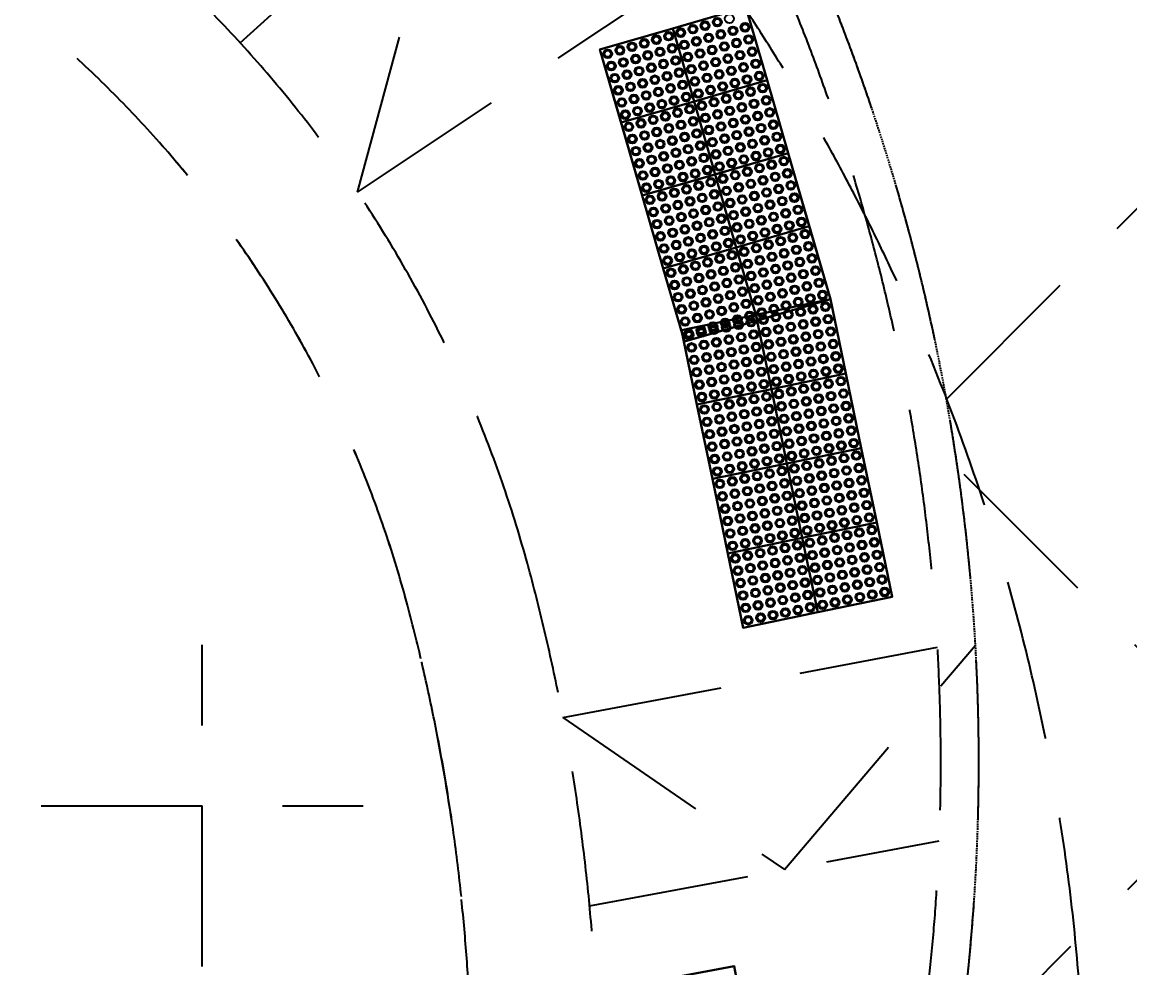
# Model space of a CAD drawing. Header units: millimetres. Extents: x 832728086 to 834530684, y 817551485 to 818349469.
# Drawn here: x 834268005 to 834272377, y 817935240 to 817938974 of the extents above; entities that cross this region are included whole.
import ezdxf

# ---------------------------------------------------------------- set-up
doc = ezdxf.new("R2010")
doc.units = ezdxf.units.MM
doc.header["$LTSCALE"] = 100
doc.linetypes.add('Hidden', pattern=[9.525, 6.35, -3.175])
for name, color, linetype in [('+C-160', 160, 'Hidden'), ('000-Tactile-l', 8, 'Continuous'), ('DLN030_1', 1, 'Continuous')]:
    doc.layers.add(name, color=color, linetype=linetype)
doc.layers.add('000-helpline', color=30, linetype='Continuous', lineweight=30, plot=False)
doc.styles.add('Swis721tBT', font='swissl.ttf')
doc.dimstyles.new('INTDIM', dxfattribs={"dimtxt": 200, "dimasz": 125, "dimexe": 100, "dimexo": 150, "dimgap": 80, "dimtad": 1, "dimdec": 0, "dimzin": 9, "dimdsep": 46, "dimtxsty": 'Swis721tBT', "dimblk": 'OPEN30', "dimcen": -125, "dimclrd": 256, "dimclre": 256, "dimclrt": 2, "dimaunit": 1, "dimadec": 1, "dimazin": 0, "dimtfac": 0.444444, "dimtdec": 0, "dimtix": 1, "dimtmove": 2, "dimatfit": 3, "dimldrblk": 'OPEN30', "dimfxl": 0, "dimtolj": 1, "dimlwd": -1, "dimlwe": -1, "dimarcsym": 0})

# ---------------------------------------------------------------- blocks, each defined once
blk = doc.blocks.new('_Open30')
at = {"color": 0, "linetype": 'ByBlock', "lineweight": -2}
for p, q in [((-1, 0.268), (0, 0)), ((0, 0), (-1, -0.268)), ((0, 0), (-1, 0))]:
    blk.add_line(p, q, dxfattribs=at)
blk = doc.blocks.new('*D28')
at = {"layer": 'Defpoints', "color": 0}
for p in [(834269376.5, 817985820.3), (834268234.8, 817984815.4), (834325664.7, 817921861.8)]:
    blk.add_point(p, dxfattribs=at)
at = {"layer": 'DLN030_1', "linetype": 'Continuous'}
for p, q in [((834269263.9, 817985721.2), (834268159.7, 817984749.3)), ((834324390.8, 817921007.1), (834268366.9, 817984665.3)), ((834325552.1, 817921762.7), (834324447.9, 817920790.9))]:
    blk.add_line(p, q, dxfattribs=at)
at = {"layer": 'DLN030_1', "xscale": 200, "yscale": 200, "zscale": 200}
for p, rotation in [((834268234.8, 817984815.4), 131.3501965874743), ((834324523, 817920857), 311.3501965874743)]:
    blk.add_blockref('_Open30', p, dxfattribs=dict(at, rotation=rotation))
at = {"layer": 'DLN030_1', "color": 2, "insert": (834295470.9, 817953435.6), "char_height": 400, "attachment_point": 5, "rotation": 311.3502, "style": 'Swis721tBT'}
blk.add_mtext('\\A1;85200', dxfattribs=at)
blk = doc.blocks.new('tactile')
at = {"layer": '000-helpline', "ltscale": 0.015}
for points in [[(834271.0012, 817938.7938), (834270.713, 817938.7105), (834270.6296, 817938.9986), (834270.9178, 817939.082)], [(834270.713, 817938.7105), (834270.4248, 817938.6271), (834270.3414, 817938.9153), (834270.6296, 817938.9986)], [(834271.0845, 817938.5056), (834270.7963, 817938.4223), (834270.713, 817938.7105), (834271.0012, 817938.7938)], [(834270.7963, 817938.4223), (834270.5081, 817938.3389), (834270.4248, 817938.6271), (834270.713, 817938.7105)], [(834271.1679, 817938.2174), (834270.8797, 817938.1341), (834270.7963, 817938.4223), (834271.0845, 817938.5056)], [(834270.8797, 817938.1341), (834270.5915, 817938.0507), (834270.5081, 817938.3389), (834270.7963, 817938.4223)], [(834271.2512, 817937.9292), (834270.963, 817937.8459), (834270.8797, 817938.1341), (834271.1679, 817938.2174)], [(834270.963, 817937.8459), (834270.6748, 817937.7625), (834270.5915, 817938.0507), (834270.8797, 817938.1341)], [(834271.3121, 817937.6355), (834271.0184, 817937.5746), (834270.9574, 817937.8683), (834271.2512, 817937.9292)], [(834271.0184, 817937.5746), (834270.7246, 817937.5136), (834270.6637, 817937.8074), (834270.9574, 817937.8683)], [(834271.373, 817937.3417), (834271.0793, 817937.2808), (834271.0184, 817937.5746), (834271.3121, 817937.6355)], [(834271.0793, 817937.2808), (834270.7855, 817937.2199), (834270.7246, 817937.5136), (834271.0184, 817937.5746)], [(834271.434, 817937.0479), (834271.1403, 817936.987), (834271.0793, 817937.2807), (834271.3731, 817937.3416)], [(834271.1403, 817936.987), (834270.8465, 817936.926), (834270.7856, 817937.2198), (834271.0793, 817937.2807)], [(834271.4949, 817936.7541), (834271.2012, 817936.6932), (834271.1403, 817936.987), (834271.434, 817937.0479)], [(834271.2012, 817936.6932), (834270.9074, 817936.6323), (834270.8465, 817936.926), (834271.1403, 817936.987)], [(834270.9261, 817935.0015), (834270.6312, 817934.9465), (834270.5762, 817935.2415), (834270.8711, 817935.2964)]]:
    blk.add_lwpolyline(points, close=True, dxfattribs=at)
at = {"layer": '000-Tactile-l'}
for points in [[(834270.9178, 817939.082), (834271.0845, 817938.5056), (834270.5081, 817938.3389), (834270.3414, 817938.9153)], [(834271.0845, 817938.5056), (834271.2512, 817937.9292), (834270.6748, 817937.7625), (834270.5081, 817938.3389)], [(834271.2512, 817937.9292), (834271.373, 817937.3417), (834270.7855, 817937.2199), (834270.6637, 817937.8074)], [(834271.3731, 817937.3416), (834271.4949, 817936.7541), (834270.9074, 817936.6323), (834270.7856, 817937.2198)], [(834270.8711, 817935.2964), (834270.981, 817934.7066), (834270.3912, 817934.5966), (834270.2813, 817935.1865)]]:
    blk.add_lwpolyline(points, close=True, dxfattribs=at)
at = {"layer": '000-Tactile-l', "ltscale": 0.015}
for centre, radius in [((834270.8047, 817939.0232), 0.0175), ((834270.8047, 817939.0232), 0.0125), ((834270.8527, 817939.0371), 0.0175), ((834270.6606, 817938.9816), 0.0175), ((834270.6606, 817938.9816), 0.0125), ((834270.7086, 817938.9955), 0.0175), ((834270.7086, 817938.9955), 0.0125), ((834270.7567, 817939.0094), 0.0175), ((834270.7567, 817939.0094), 0.0125), ((834270.8186, 817938.9752), 0.0175), ((834270.8666, 817938.9891), 0.0175), ((834270.8666, 817938.9891), 0.0125), ((834270.9146, 817939.003), 0.0175), ((834270.9146, 817939.003), 0.0125), ((834270.5165, 817938.9399), 0.0175), ((834270.5165, 817938.9399), 0.0125), ((834270.5645, 817938.9538), 0.0175), ((834270.5645, 817938.9538), 0.0125), ((834270.6126, 817938.9677), 0.0175), ((834270.6126, 817938.9677), 0.0125), ((834270.6745, 817938.9335), 0.0175), ((834270.6745, 817938.9335), 0.0125), ((834270.7225, 817938.9474), 0.0175), ((834270.7225, 817938.9474), 0.0125), ((834270.7705, 817938.9613), 0.0175), ((834270.7705, 817938.9613), 0.0125), ((834270.8186, 817938.9752), 0.0125), ((834270.8805, 817938.9411), 0.0175), ((834270.8805, 817938.9411), 0.0125), ((834270.9285, 817938.955), 0.0175), ((834270.9285, 817938.955), 0.0125), ((834270.3724, 817938.8982), 0.0175), ((834270.3724, 817938.8982), 0.0125), ((834270.4204, 817938.9121), 0.0175), ((834270.4204, 817938.9121), 0.0125), ((834270.4685, 817938.926), 0.0175), ((834270.4685, 817938.926), 0.0125), ((834270.5304, 817938.8919), 0.0175), ((834270.5304, 817938.8919), 0.0125), ((834270.5784, 817938.9058), 0.0175), ((834270.5784, 817938.9058), 0.0125), ((834270.6265, 817938.9196), 0.0175), ((834270.6265, 817938.9196), 0.0125), ((834270.6884, 817938.8855), 0.0175), ((834270.7364, 817938.8994), 0.0175), ((834270.7364, 817938.8994), 0.0125), ((834270.7844, 817938.9133), 0.0175), ((834270.7844, 817938.9133), 0.0125), ((834270.8325, 817938.9272), 0.0175), ((834270.8325, 817938.9272), 0.0125), ((834270.8944, 817938.893), 0.0175), ((834270.8944, 817938.893), 0.0125), ((834270.9424, 817938.9069), 0.0175), ((834270.9424, 817938.9069), 0.0125), ((834270.3863, 817938.8502), 0.0175), ((834270.3863, 817938.8502), 0.0125), ((834270.4343, 817938.8641), 0.0175), ((834270.4343, 817938.8641), 0.0125), ((834270.4824, 817938.878), 0.0175), ((834270.4824, 817938.878), 0.0125), ((834270.5443, 817938.8438), 0.0175), ((834270.5923, 817938.8577), 0.0175), ((834270.5923, 817938.8577), 0.0125), ((834270.6403, 817938.8716), 0.0175), ((834270.6403, 817938.8716), 0.0125), ((834270.6884, 817938.8855), 0.0125), ((834270.7503, 817938.8514), 0.0175), ((834270.7503, 817938.8514), 0.0125), ((834270.7983, 817938.8653), 0.0175), ((834270.7983, 817938.8653), 0.0125), ((834270.8464, 817938.8792), 0.0175), ((834270.8464, 817938.8792), 0.0125), ((834270.9083, 817938.845), 0.0175), ((834270.9563, 817938.8589), 0.0175), ((834270.9563, 817938.8589), 0.0125), ((834270.4002, 817938.8022), 0.0175), ((834270.4002, 817938.8022), 0.0125), ((834270.4482, 817938.8161), 0.0175), ((834270.4482, 817938.8161), 0.0125), ((834270.4962, 817938.8299), 0.0175), ((834270.4962, 817938.8299), 0.0125), ((834270.5443, 817938.8438), 0.0125), ((834270.6062, 817938.8097), 0.0175), ((834270.6062, 817938.8097), 0.0125), ((834270.6542, 817938.8236), 0.0175), ((834270.6542, 817938.8236), 0.0125), ((834270.7023, 817938.8375), 0.0175), ((834270.7023, 817938.8375), 0.0125), ((834270.7642, 817938.8033), 0.0175), ((834270.7642, 817938.8033), 0.0125), ((834270.8122, 817938.8172), 0.0175), ((834270.8122, 817938.8172), 0.0125), ((834270.8603, 817938.8311), 0.0175), ((834270.8603, 817938.8311), 0.0125), ((834270.9083, 817938.845), 0.0125), ((834270.9222, 817938.797), 0.0175), ((834270.9702, 817938.8109), 0.0175), ((834270.9702, 817938.8109), 0.0125), ((834270.4141, 817938.7541), 0.0175), ((834270.4621, 817938.768), 0.0175), ((834270.4621, 817938.768), 0.0125), ((834270.5101, 817938.7819), 0.0175), ((834270.5101, 817938.7819), 0.0125), ((834270.5582, 817938.7958), 0.0175), ((834270.5582, 817938.7958), 0.0125), ((834270.6201, 817938.7617), 0.0175), ((834270.6201, 817938.7617), 0.0125), ((834270.6681, 817938.7756), 0.0175), ((834270.6681, 817938.7756), 0.0125), ((834270.7162, 817938.7894), 0.0175), ((834270.7162, 817938.7894), 0.0125), ((834270.7781, 817938.7553), 0.0175), ((834270.8261, 817938.7692), 0.0175), ((834270.8261, 817938.7692), 0.0125), ((834270.8741, 817938.7831), 0.0175), ((834270.8741, 817938.7831), 0.0125), ((834270.9222, 817938.797), 0.0125), ((834270.9841, 817938.7628), 0.0175), ((834270.9841, 817938.7628), 0.0125), ((834270.4141, 817938.7541), 0.0125), ((834270.476, 817938.72), 0.0175), ((834270.476, 817938.72), 0.0125), ((834270.524, 817938.7339), 0.0175), ((834270.524, 817938.7339), 0.0125), ((834270.5721, 817938.7478), 0.0175), ((834270.5721, 817938.7478), 0.0125), ((834270.634, 817938.7136), 0.0175), ((834270.682, 817938.7275), 0.0175), ((834270.682, 817938.7275), 0.0125), ((834270.73, 817938.7414), 0.0175), ((834270.73, 817938.7414), 0.0125), ((834270.7781, 817938.7553), 0.0125), ((834270.84, 817938.7212), 0.0175), ((834270.84, 817938.7212), 0.0125), ((834270.888, 817938.7351), 0.0175), ((834270.888, 817938.7351), 0.0125), ((834270.9361, 817938.7489), 0.0175), ((834270.9361, 817938.7489), 0.0125), ((834270.998, 817938.7148), 0.0175), ((834270.998, 817938.7148), 0.0125), ((834270.428, 817938.7061), 0.0175), ((834270.428, 817938.7061), 0.0125), ((834270.4899, 817938.672), 0.0175), ((834270.4899, 817938.672), 0.0125), ((834270.5379, 817938.6858), 0.0175), ((834270.5379, 817938.6858), 0.0125), ((834270.586, 817938.6997), 0.0175), ((834270.586, 817938.6997), 0.0125), ((834270.634, 817938.7136), 0.0125), ((834270.6959, 817938.6795), 0.0175), ((834270.6959, 817938.6795), 0.0125), ((834270.7439, 817938.6934), 0.0175), ((834270.7439, 817938.6934), 0.0125), ((834270.792, 817938.7073), 0.0175), ((834270.792, 817938.7073), 0.0125), ((834270.8539, 817938.6731), 0.0175), ((834270.8539, 817938.6731), 0.0125), ((834270.9019, 817938.687), 0.0175), ((834270.9019, 817938.687), 0.0125), ((834270.95, 817938.7009), 0.0175), ((834270.95, 817938.7009), 0.0125), ((834271.0119, 817938.6668), 0.0175), ((834270.4419, 817938.6581), 0.0175), ((834270.4419, 817938.6581), 0.0125), ((834270.5038, 817938.6239), 0.0175), ((834270.5518, 817938.6378), 0.0175), ((834270.5518, 817938.6378), 0.0125), ((834270.5998, 817938.6517), 0.0175), ((834270.5998, 817938.6517), 0.0125), ((834270.6479, 817938.6656), 0.0175), ((834270.6479, 817938.6656), 0.0125), ((834270.7098, 817938.6315), 0.0175), ((834270.7098, 817938.6315), 0.0125), ((834270.7578, 817938.6454), 0.0175), ((834270.7578, 817938.6454), 0.0125), ((834270.8059, 817938.6592), 0.0175), ((834270.8059, 817938.6592), 0.0125), ((834270.8678, 817938.6251), 0.0175), ((834270.9158, 817938.639), 0.0175), ((834270.9158, 817938.639), 0.0125), ((834270.9639, 817938.6529), 0.0175), ((834270.9639, 817938.6529), 0.0125), ((834271.0119, 817938.6668), 0.0125), ((834270.4558, 817938.61), 0.0175), ((834270.4558, 817938.61), 0.0125), ((834270.5038, 817938.6239), 0.0125), ((834270.5657, 817938.5898), 0.0175), ((834270.5657, 817938.5898), 0.0125), ((834270.6137, 817938.6037), 0.0175), ((834270.6137, 817938.6037), 0.0125), ((834270.6618, 817938.6176), 0.0175), ((834270.6618, 817938.6176), 0.0125), ((834270.7237, 817938.5834), 0.0175), ((834270.7237, 817938.5834), 0.0125), ((834270.7717, 817938.5973), 0.0175), ((834270.7717, 817938.5973), 0.0125), ((834270.8198, 817938.6112), 0.0175), ((834270.8198, 817938.6112), 0.0125), ((834270.8678, 817938.6251), 0.0125), ((834270.9297, 817938.591), 0.0175), ((834270.9297, 817938.591), 0.0125), ((834270.9777, 817938.6049), 0.0175), ((834270.9777, 817938.6049), 0.0125), ((834271.0258, 817938.6187), 0.0175), ((834271.0258, 817938.6187), 0.0125), ((834270.4696, 817938.562), 0.0175), ((834270.4696, 817938.562), 0.0125), ((834270.5177, 817938.5759), 0.0175), ((834270.5177, 817938.5759), 0.0125), ((834270.5796, 817938.5418), 0.0175), ((834270.5796, 817938.5418), 0.0125), ((834270.6276, 817938.5556), 0.0175), ((834270.6276, 817938.5556), 0.0125), ((834270.6757, 817938.5695), 0.0175), ((834270.6757, 817938.5695), 0.0125), ((834270.7376, 817938.5354), 0.0175), ((834270.7856, 817938.5493), 0.0175), ((834270.7856, 817938.5493), 0.0125), ((834270.8336, 817938.5632), 0.0175), ((834270.8336, 817938.5632), 0.0125), ((834270.8817, 817938.5771), 0.0175), ((834270.8817, 817938.5771), 0.0125), ((834270.9436, 817938.5429), 0.0175), ((834270.9436, 817938.5429), 0.0125), ((834270.9916, 817938.5568), 0.0175), ((834270.9916, 817938.5568), 0.0125), ((834271.0397, 817938.5707), 0.0175), ((834271.0397, 817938.5707), 0.0125), ((834270.4835, 817938.514), 0.0175), ((834270.4835, 817938.514), 0.0125), ((834270.5316, 817938.5279), 0.0175), ((834270.5316, 817938.5279), 0.0125), ((834270.5935, 817938.4937), 0.0175), ((834270.6415, 817938.5076), 0.0175), ((834270.6415, 817938.5076), 0.0125), ((834270.6896, 817938.5215), 0.0175), ((834270.6896, 817938.5215), 0.0125), ((834270.7376, 817938.5354), 0.0125), ((834270.7995, 817938.5013), 0.0175), ((834270.7995, 817938.5013), 0.0125), ((834270.8475, 817938.5151), 0.0175), ((834270.8475, 817938.5151), 0.0125), ((834270.8956, 817938.529), 0.0175), ((834270.8956, 817938.529), 0.0125), ((834270.9575, 817938.4949), 0.0175), ((834271.0055, 817938.5088), 0.0175), ((834271.0055, 817938.5088), 0.0125), ((834271.0536, 817938.5227), 0.0175), ((834271.0536, 817938.5227), 0.0125), ((834270.4974, 817938.4659), 0.0175), ((834270.4974, 817938.4659), 0.0125), ((834270.5455, 817938.4798), 0.0175), ((834270.5455, 817938.4798), 0.0125), ((834270.5935, 817938.4937), 0.0125), ((834270.6554, 817938.4596), 0.0175), ((834270.6554, 817938.4596), 0.0125), ((834270.7034, 817938.4735), 0.0175), ((834270.7034, 817938.4735), 0.0125), ((834270.7515, 817938.4874), 0.0175), ((834270.7515, 817938.4874), 0.0125), ((834270.8134, 817938.4532), 0.0175), ((834270.8134, 817938.4532), 0.0125), ((834270.8614, 817938.4671), 0.0175), ((834270.8614, 817938.4671), 0.0125), ((834270.9095, 817938.481), 0.0175), ((834270.9095, 817938.481), 0.0125), ((834270.9575, 817938.4949), 0.0125), ((834271.0194, 817938.4608), 0.0175), ((834271.0194, 817938.4608), 0.0125), ((834271.0674, 817938.4747), 0.0175), ((834271.0674, 817938.4747), 0.0125), ((834270.5113, 817938.4179), 0.0175), ((834270.5113, 817938.4179), 0.0125), ((834270.5593, 817938.4318), 0.0175), ((834270.5593, 817938.4318), 0.0125), ((834270.6074, 817938.4457), 0.0175), ((834270.6074, 817938.4457), 0.0125), ((834270.6693, 817938.4116), 0.0175), ((834270.6693, 817938.4116), 0.0125), ((834270.7173, 817938.4254), 0.0175), ((834270.7173, 817938.4254), 0.0125), ((834270.7654, 817938.4393), 0.0175), ((834270.7654, 817938.4393), 0.0125), ((834270.8273, 817938.4052), 0.0175), ((834270.8753, 817938.4191), 0.0175), ((834270.8753, 817938.4191), 0.0125), ((834270.9234, 817938.433), 0.0175), ((834270.9234, 817938.433), 0.0125), ((834270.9714, 817938.4469), 0.0175), ((834270.9714, 817938.4469), 0.0125), ((834271.0333, 817938.4127), 0.0175), ((834271.0333, 817938.4127), 0.0125), ((834271.0813, 817938.4266), 0.0175), ((834271.0813, 817938.4266), 0.0125), ((834270.5252, 817938.3699), 0.0175), ((834270.5252, 817938.3699), 0.0125), ((834270.5732, 817938.3838), 0.0175), ((834270.5732, 817938.3838), 0.0125), ((834270.6213, 817938.3977), 0.0175), ((834270.6213, 817938.3977), 0.0125), ((834270.6832, 817938.3635), 0.0175), ((834270.7312, 817938.3774), 0.0175), ((834270.7312, 817938.3774), 0.0125), ((834270.7793, 817938.3913), 0.0175), ((834270.7793, 817938.3913), 0.0125), ((834270.8273, 817938.4052), 0.0125), ((834270.8892, 817938.3711), 0.0175), ((834270.8892, 817938.3711), 0.0125), ((834270.9372, 817938.3849), 0.0175), ((834270.9372, 817938.3849), 0.0125), ((834270.9853, 817938.3988), 0.0175), ((834270.9853, 817938.3988), 0.0125), ((834271.0472, 817938.3647), 0.0175), ((834271.0472, 817938.3647), 0.0125), ((834271.0952, 817938.3786), 0.0175), ((834271.0952, 817938.3786), 0.0125), ((834270.5391, 817938.3218), 0.0175), ((834270.5391, 817938.3218), 0.0125), ((834270.5871, 817938.3357), 0.0175), ((834270.5871, 817938.3357), 0.0125), ((834270.6352, 817938.3496), 0.0175), ((834270.6352, 817938.3496), 0.0125), ((834270.6832, 817938.3635), 0.0125), ((834270.7451, 817938.3294), 0.0175), ((834270.7451, 817938.3294), 0.0125), ((834270.7931, 817938.3433), 0.0175), ((834270.7931, 817938.3433), 0.0125), ((834270.8412, 817938.3572), 0.0175), ((834270.8412, 817938.3572), 0.0125), ((834270.9031, 817938.323), 0.0175), ((834270.9031, 817938.323), 0.0125), ((834270.9511, 817938.3369), 0.0175), ((834270.9511, 817938.3369), 0.0125), ((834270.9992, 817938.3508), 0.0175), ((834270.9992, 817938.3508), 0.0125), ((834271.0611, 817938.3167), 0.0175), ((834271.1091, 817938.3306), 0.0175), ((834271.1091, 817938.3306), 0.0125), ((834270.553, 817938.2738), 0.0175), ((834270.601, 817938.2877), 0.0175), ((834270.601, 817938.2877), 0.0125), ((834270.6491, 817938.3016), 0.0175), ((834270.6491, 817938.3016), 0.0125), ((834270.6971, 817938.3155), 0.0175), ((834270.6971, 817938.3155), 0.0125), ((834270.759, 817938.2813), 0.0175), ((834270.759, 817938.2813), 0.0125), ((834270.807, 817938.2952), 0.0175), ((834270.807, 817938.2952), 0.0125), ((834270.8551, 817938.3091), 0.0175), ((834270.8551, 817938.3091), 0.0125), ((834270.917, 817938.275), 0.0175), ((834270.965, 817938.2889), 0.0175), ((834270.965, 817938.2889), 0.0125), ((834271.0131, 817938.3028), 0.0175), ((834271.0131, 817938.3028), 0.0125), ((834271.0611, 817938.3167), 0.0125), ((834271.123, 817938.2825), 0.0175), ((834271.123, 817938.2825), 0.0125), ((834270.553, 817938.2738), 0.0125), ((834270.6149, 817938.2397), 0.0175), ((834270.6149, 817938.2397), 0.0125), ((834270.6629, 817938.2536), 0.0175), ((834270.6629, 817938.2536), 0.0125), ((834270.711, 817938.2675), 0.0175), ((834270.711, 817938.2675), 0.0125), ((834270.7729, 817938.2333), 0.0175), ((834270.8209, 817938.2472), 0.0175), ((834270.8209, 817938.2472), 0.0125), ((834270.869, 817938.2611), 0.0175), ((834270.869, 817938.2611), 0.0125), ((834270.917, 817938.275), 0.0125), ((834270.9789, 817938.2409), 0.0175), ((834270.9789, 817938.2409), 0.0125), ((834271.0269, 817938.2547), 0.0175), ((834271.0269, 817938.2547), 0.0125), ((834271.075, 817938.2686), 0.0175), ((834271.075, 817938.2686), 0.0125), ((834271.1369, 817938.2345), 0.0175), ((834271.1369, 817938.2345), 0.0125), ((834270.5669, 817938.2258), 0.0175), ((834270.5669, 817938.2258), 0.0125), ((834270.6288, 817938.1916), 0.0175), ((834270.6288, 817938.1916), 0.0125), ((834270.6768, 817938.2055), 0.0175), ((834270.6768, 817938.2055), 0.0125), ((834270.7249, 817938.2194), 0.0175), ((834270.7249, 817938.2194), 0.0125), ((834270.7729, 817938.2333), 0.0125), ((834270.7868, 817938.1853), 0.0175), ((834270.8348, 817938.1992), 0.0175), ((834270.8348, 817938.1992), 0.0125), ((834270.8829, 817938.2131), 0.0175), ((834270.8829, 817938.2131), 0.0125), ((834270.9309, 817938.227), 0.0175), ((834270.9309, 817938.227), 0.0125), ((834270.9928, 817938.1928), 0.0175), ((834270.9928, 817938.1928), 0.0125), ((834271.0408, 817938.2067), 0.0175), ((834271.0408, 817938.2067), 0.0125), ((834271.0889, 817938.2206), 0.0175), ((834271.0889, 817938.2206), 0.0125), ((834271.1508, 817938.1865), 0.0175), ((834270.5808, 817938.1778), 0.0175), ((834270.5808, 817938.1778), 0.0125), ((834270.6427, 817938.1436), 0.0175), ((834270.6907, 817938.1575), 0.0175), ((834270.6907, 817938.1575), 0.0125), ((834270.7388, 817938.1714), 0.0175), ((834270.7388, 817938.1714), 0.0125), ((834270.7868, 817938.1853), 0.0125), ((834270.8487, 817938.1511), 0.0175), ((834270.8487, 817938.1511), 0.0125), ((834270.8967, 817938.165), 0.0175), ((834270.8967, 817938.165), 0.0125), ((834270.9448, 817938.1789), 0.0175), ((834270.9448, 817938.1789), 0.0125), ((834271.0067, 817938.1448), 0.0175), ((834271.0547, 817938.1587), 0.0175), ((834271.0547, 817938.1587), 0.0125), ((834271.1028, 817938.1726), 0.0175), ((834271.1028, 817938.1726), 0.0125), ((834271.1508, 817938.1865), 0.0125), ((834270.5947, 817938.1297), 0.0175), ((834270.5947, 817938.1297), 0.0125), ((834270.6427, 817938.1436), 0.0125), ((834270.7046, 817938.1095), 0.0175), ((834270.7046, 817938.1095), 0.0125), ((834270.7527, 817938.1234), 0.0175), ((834270.7527, 817938.1234), 0.0125), ((834270.8007, 817938.1373), 0.0175), ((834270.8007, 817938.1373), 0.0125), ((834270.8626, 817938.1031), 0.0175), ((834270.8626, 817938.1031), 0.0125), ((834270.9106, 817938.117), 0.0175), ((834270.9106, 817938.117), 0.0125), ((834270.9587, 817938.1309), 0.0175), ((834270.9587, 817938.1309), 0.0125), ((834271.0067, 817938.1448), 0.0125), ((834271.0686, 817938.1106), 0.0175), ((834271.0686, 817938.1106), 0.0125), ((834271.1167, 817938.1245), 0.0175), ((834271.1167, 817938.1245), 0.0125), ((834271.1647, 817938.1384), 0.0175), ((834271.1647, 817938.1384), 0.0125), ((834270.6086, 817938.0817), 0.0175), ((834270.6086, 817938.0817), 0.0125), ((834270.6566, 817938.0956), 0.0175), ((834270.6566, 817938.0956), 0.0125), ((834270.7185, 817938.0614), 0.0175), ((834270.7185, 817938.0614), 0.0125), ((834270.7665, 817938.0753), 0.0175), ((834270.7665, 817938.0753), 0.0125), ((834270.8146, 817938.0892), 0.0175), ((834270.8146, 817938.0892), 0.0125), ((834270.8765, 817938.0551), 0.0175), ((834270.9245, 817938.069), 0.0175), ((834270.9245, 817938.069), 0.0125), ((834270.9726, 817938.0829), 0.0175), ((834270.9726, 817938.0829), 0.0125), ((834271.0206, 817938.0968), 0.0175), ((834271.0206, 817938.0968), 0.0125), ((834271.0825, 817938.0626), 0.0175), ((834271.0825, 817938.0626), 0.0125), ((834271.1305, 817938.0765), 0.0175), ((834271.1305, 817938.0765), 0.0125), ((834271.1786, 817938.0904), 0.0175), ((834271.1786, 817938.0904), 0.0125), ((834270.6224, 817938.0337), 0.0175), ((834270.6224, 817938.0337), 0.0125), ((834270.6705, 817938.0475), 0.0175), ((834270.6705, 817938.0475), 0.0125), ((834270.7324, 817938.0134), 0.0175), ((834270.7804, 817938.0273), 0.0175), ((834270.7804, 817938.0273), 0.0125), ((834270.8285, 817938.0412), 0.0175), ((834270.8285, 817938.0412), 0.0125), ((834270.8765, 817938.0551), 0.0125), ((834270.9384, 817938.0209), 0.0175), ((834270.9384, 817938.0209), 0.0125), ((834270.9865, 817938.0348), 0.0175), ((834270.9865, 817938.0348), 0.0125), ((834271.0345, 817938.0487), 0.0175), ((834271.0345, 817938.0487), 0.0125), ((834271.0964, 817938.0146), 0.0175), ((834271.1444, 817938.0285), 0.0175), ((834271.1444, 817938.0285), 0.0125), ((834271.1925, 817938.0424), 0.0175), ((834271.1925, 817938.0424), 0.0125), ((834270.6363, 817937.9856), 0.0175), ((834270.6363, 817937.9856), 0.0125), ((834270.6844, 817937.9995), 0.0175), ((834270.6844, 817937.9995), 0.0125), ((834270.7324, 817938.0134), 0.0125), ((834270.7943, 817937.9793), 0.0175), ((834270.7943, 817937.9793), 0.0125), ((834270.8424, 817937.9932), 0.0175), ((834270.8424, 817937.9932), 0.0125), ((834270.8904, 817938.0071), 0.0175), ((834270.8904, 817938.0071), 0.0125), ((834270.9523, 817937.9729), 0.0175), ((834270.9523, 817937.9729), 0.0125), ((834271.0003, 817937.9868), 0.0175), ((834271.0003, 817937.9868), 0.0125), ((834271.0484, 817938.0007), 0.0175), ((834271.0484, 817938.0007), 0.0125), ((834271.0964, 817938.0146), 0.0125), ((834271.1103, 817937.9666), 0.0175), ((834271.1583, 817937.9804), 0.0175), ((834271.1583, 817937.9804), 0.0125), ((834271.2064, 817937.9943), 0.0175), ((834271.2064, 817937.9943), 0.0125), ((834270.6502, 817937.9376), 0.0175), ((834270.6502, 817937.9376), 0.0125), ((834270.6983, 817937.9515), 0.0175), ((834270.6983, 817937.9515), 0.0125), ((834270.7463, 817937.9654), 0.0175), ((834270.7463, 817937.9654), 0.0125), ((834270.8082, 817937.9312), 0.0175), ((834270.8082, 817937.9312), 0.0125), ((834270.8562, 817937.9451), 0.0175), ((834270.8562, 817937.9451), 0.0125), ((834270.9043, 817937.959), 0.0175), ((834270.9043, 817937.959), 0.0125), ((834270.9662, 817937.9249), 0.0175), ((834271.0142, 817937.9388), 0.0175), ((834271.0142, 817937.9388), 0.0125), ((834271.0623, 817937.9527), 0.0175), ((834271.0623, 817937.9527), 0.0125), ((834271.1103, 817937.9666), 0.0125), ((834271.1722, 817937.9324), 0.0175), ((834271.1722, 817937.9324), 0.0125), ((834271.2203, 817937.9463), 0.0175), ((834271.2203, 817937.9463), 0.0125), ((834270.6641, 817937.8896), 0.0175), ((834270.6641, 817937.8896), 0.0125), ((834270.7122, 817937.9035), 0.0175), ((834270.7122, 817937.9035), 0.0125), ((834270.7602, 817937.9173), 0.0175), ((834270.7602, 817937.9173), 0.0125), ((834270.8221, 817937.8832), 0.0175), ((834270.8701, 817937.8971), 0.0175), ((834270.8701, 817937.8971), 0.0125), ((834270.9182, 817937.911), 0.0175), ((834270.9182, 817937.911), 0.0125), ((834270.9662, 817937.9249), 0.0125), ((834271.0281, 817937.8907), 0.0175), ((834271.0281, 817937.8907), 0.0125), ((834271.0762, 817937.9046), 0.0175), ((834271.0762, 817937.9046), 0.0125), ((834271.1242, 817937.9185), 0.0175), ((834271.1242, 817937.9185), 0.0125), ((834271.1339, 817937.8794), 0.0175), ((834271.1828, 817937.8895), 0.0175), ((834271.1828, 817937.8895), 0.0125), ((834271.2318, 817937.8997), 0.0175), ((834271.2318, 817937.8997), 0.0125), ((834270.678, 817937.8415), 0.0175), ((834270.678, 817937.8415), 0.0125), ((834270.726, 817937.8554), 0.0175), ((834270.726, 817937.8554), 0.0125), ((834270.7741, 817937.8693), 0.0175), ((834270.7741, 817937.8693), 0.0125), ((834270.8221, 817937.8832), 0.0125), ((834270.836, 817937.8352), 0.0175), ((834270.884, 817937.8491), 0.0175), ((834270.884, 817937.8491), 0.0125), ((834270.9321, 817937.863), 0.0175), ((834270.9321, 817937.863), 0.0125), ((834270.938, 817937.8387), 0.0175), ((834270.9801, 817937.8768), 0.0175), ((834270.9801, 817937.8768), 0.0125), ((834270.987, 817937.8489), 0.0175), ((834270.987, 817937.8489), 0.0125), ((834271.0359, 817937.8591), 0.0175), ((834271.0359, 817937.8591), 0.0125), ((834271.0849, 817937.8692), 0.0175), ((834271.0849, 817937.8692), 0.0125), ((834271.1339, 817937.8794), 0.0125), ((834271.193, 817937.8406), 0.0175), ((834271.193, 817937.8406), 0.0125), ((834271.2419, 817937.8507), 0.0175), ((834271.2419, 817937.8507), 0.0125), ((834270.6919, 817937.7935), 0.0175), ((834270.7399, 817937.8074), 0.0175), ((834270.7422, 817937.7981), 0.0175), ((834270.7399, 817937.8074), 0.0125), ((834270.7422, 817937.7981), 0.0125), ((834270.788, 817937.8213), 0.0175), ((834270.7912, 817937.8083), 0.0175), ((834270.788, 817937.8213), 0.0125), ((834270.7912, 817937.8083), 0.0125), ((834270.8401, 817937.8184), 0.0175), ((834270.836, 817937.8352), 0.0125), ((834270.8401, 817937.8184), 0.0125), ((834270.8891, 817937.8286), 0.0175), ((834270.8891, 817937.8286), 0.0125), ((834270.938, 817937.8387), 0.0125), ((834270.9971, 817937.7999), 0.0175), ((834270.9971, 817937.7999), 0.0125), ((834271.0461, 817937.8101), 0.0175), ((834271.0461, 817937.8101), 0.0125), ((834271.0951, 817937.8202), 0.0175), ((834271.0951, 817937.8202), 0.0125), ((834271.144, 817937.8304), 0.0175), ((834271.144, 817937.8304), 0.0125), ((834271.2031, 817937.7916), 0.0175), ((834271.2521, 817937.8018), 0.0175), ((834271.2521, 817937.8018), 0.0125), ((834270.6932, 817937.788), 0.0175), ((834270.6919, 817937.7935), 0.0125), ((834270.6932, 817937.788), 0.0125), ((834270.7523, 817937.7492), 0.0175), ((834270.8013, 817937.7593), 0.0175), ((834270.8013, 817937.7593), 0.0125), ((834270.8503, 817937.7695), 0.0175), ((834270.8503, 817937.7695), 0.0125), ((834270.8992, 817937.7796), 0.0175), ((834270.8992, 817937.7796), 0.0125), ((834270.9482, 817937.7898), 0.0175), ((834270.9482, 817937.7898), 0.0125), ((834271.0073, 817937.751), 0.0175), ((834271.0563, 817937.7611), 0.0175), ((834271.0563, 817937.7611), 0.0125), ((834271.1052, 817937.7713), 0.0175), ((834271.1052, 817937.7713), 0.0125), ((834271.1542, 817937.7814), 0.0175), ((834271.1542, 817937.7814), 0.0125), ((834271.2031, 817937.7916), 0.0125), ((834271.2622, 817937.7528), 0.0175), ((834271.2622, 817937.7528), 0.0125), ((834270.7034, 817937.739), 0.0175), ((834270.7034, 817937.739), 0.0125), ((834270.7523, 817937.7492), 0.0125), ((834270.8115, 817937.7104), 0.0175), ((834270.8115, 817937.7104), 0.0125), ((834270.8604, 817937.7205), 0.0175), ((834270.8604, 817937.7205), 0.0125), ((834270.9094, 817937.7307), 0.0175), ((834270.9094, 817937.7307), 0.0125), ((834270.9583, 817937.7408), 0.0175), ((834270.9583, 817937.7408), 0.0125), ((834271.0073, 817937.751), 0.0125), ((834271.0664, 817937.7122), 0.0175), ((834271.0664, 817937.7122), 0.0125), ((834271.1154, 817937.7223), 0.0175), ((834271.1154, 817937.7223), 0.0125), ((834271.1643, 817937.7325), 0.0175), ((834271.1643, 817937.7325), 0.0125), ((834271.2133, 817937.7426), 0.0175), ((834271.2133, 817937.7426), 0.0125), ((834271.2724, 817937.7038), 0.0175), ((834270.7135, 817937.6901), 0.0175), ((834270.7135, 817937.6901), 0.0125), ((834270.7625, 817937.7002), 0.0175), ((834270.7625, 817937.7002), 0.0125), ((834270.8216, 817937.6614), 0.0175), ((834270.8706, 817937.6716), 0.0175), ((834270.8706, 817937.6716), 0.0125), ((834270.9195, 817937.6817), 0.0175), ((834270.9195, 817937.6817), 0.0125), ((834270.9685, 817937.6919), 0.0175), ((834270.9685, 817937.6919), 0.0125), ((834271.0174, 817937.702), 0.0175), ((834271.0174, 817937.702), 0.0125), ((834271.0766, 817937.6632), 0.0175), ((834271.1255, 817937.6734), 0.0175), ((834271.1255, 817937.6734), 0.0125), ((834271.1745, 817937.6835), 0.0175), ((834271.1745, 817937.6835), 0.0125), ((834271.2234, 817937.6937), 0.0175), ((834271.2234, 817937.6937), 0.0125), ((834271.2724, 817937.7038), 0.0125), ((834270.7237, 817937.6411), 0.0175), ((834270.7237, 817937.6411), 0.0125), ((834270.7727, 817937.6513), 0.0175), ((834270.7727, 817937.6513), 0.0125), ((834270.8216, 817937.6614), 0.0125), ((834270.8807, 817937.6226), 0.0175), ((834270.8807, 817937.6226), 0.0125), ((834270.9297, 817937.6328), 0.0175), ((834270.9297, 817937.6328), 0.0125), ((834270.9786, 817937.6429), 0.0175), ((834270.9786, 817937.6429), 0.0125), ((834271.0276, 817937.6531), 0.0175), ((834271.0276, 817937.6531), 0.0125), ((834271.0766, 817937.6632), 0.0125), ((834271.1357, 817937.6244), 0.0175), ((834271.1357, 817937.6244), 0.0125), ((834271.1846, 817937.6346), 0.0175), ((834271.1846, 817937.6346), 0.0125), ((834271.2336, 817937.6447), 0.0175), ((834271.2336, 817937.6447), 0.0125), ((834271.2825, 817937.6549), 0.0175), ((834271.2825, 817937.6549), 0.0125), ((834270.7339, 817937.5921), 0.0175), ((834270.7339, 817937.5921), 0.0125), ((834270.7828, 817937.6023), 0.0175), ((834270.7828, 817937.6023), 0.0125), ((834270.8318, 817937.6124), 0.0175), ((834270.8318, 817937.6124), 0.0125), ((834270.8909, 817937.5736), 0.0175), ((834270.9398, 817937.5838), 0.0175), ((834270.9398, 817937.5838), 0.0125), ((834270.9888, 817937.594), 0.0175), ((834270.9888, 817937.594), 0.0125), ((834271.0378, 817937.6041), 0.0175), ((834271.0378, 817937.6041), 0.0125), ((834271.0867, 817937.6143), 0.0175), ((834271.0867, 817937.6143), 0.0125), ((834271.1458, 817937.5755), 0.0175), ((834271.1948, 817937.5856), 0.0175), ((834271.1948, 817937.5856), 0.0125), ((834271.2437, 817937.5958), 0.0175), ((834271.2437, 817937.5958), 0.0125), ((834271.2927, 817937.6059), 0.0175), ((834271.2927, 817937.6059), 0.0125), ((834270.744, 817937.5432), 0.0175), ((834270.744, 817937.5432), 0.0125), ((834270.793, 817937.5533), 0.0175), ((834270.793, 817937.5533), 0.0125), ((834270.8419, 817937.5635), 0.0175), ((834270.8419, 817937.5635), 0.0125), ((834270.8909, 817937.5736), 0.0125), ((834270.95, 817937.5348), 0.0175), ((834270.95, 817937.5348), 0.0125), ((834270.999, 817937.545), 0.0175), ((834270.999, 817937.545), 0.0125), ((834271.0479, 817937.5552), 0.0175), ((834271.0479, 817937.5552), 0.0125), ((834271.0969, 817937.5653), 0.0175), ((834271.0969, 817937.5653), 0.0125), ((834271.1458, 817937.5755), 0.0125), ((834271.2049, 817937.5367), 0.0175), ((834271.2049, 817937.5367), 0.0125), ((834271.2539, 817937.5468), 0.0175), ((834271.2539, 817937.5468), 0.0125), ((834271.3029, 817937.557), 0.0175), ((834271.3029, 817937.557), 0.0125), ((834270.7542, 817937.4942), 0.0175), ((834270.7542, 817937.4942), 0.0125), ((834270.8031, 817937.5044), 0.0175), ((834270.8031, 817937.5044), 0.0125), ((834270.8521, 817937.5145), 0.0175), ((834270.8521, 817937.5145), 0.0125), ((834270.901, 817937.5247), 0.0175), ((834270.901, 817937.5247), 0.0125), ((834270.9601, 817937.4859), 0.0175), ((834271.0091, 817937.496), 0.0175), ((834271.0091, 817937.496), 0.0125), ((834271.0581, 817937.5062), 0.0175), ((834271.0581, 817937.5062), 0.0125), ((834271.107, 817937.5163), 0.0175), ((834271.107, 817937.5163), 0.0125), ((834271.156, 817937.5265), 0.0175), ((834271.156, 817937.5265), 0.0125), ((834271.2151, 817937.4877), 0.0175), ((834271.2641, 817937.4979), 0.0175), ((834271.2641, 817937.4979), 0.0125), ((834271.313, 817937.508), 0.0175), ((834271.313, 817937.508), 0.0125), ((834270.7643, 817937.4453), 0.0175), ((834270.8133, 817937.4554), 0.0175), ((834270.8133, 817937.4554), 0.0125), ((834270.8622, 817937.4656), 0.0175), ((834270.8622, 817937.4656), 0.0125), ((834270.9112, 817937.4757), 0.0175), ((834270.9112, 817937.4757), 0.0125), ((834270.9601, 817937.4859), 0.0125), ((834271.0193, 817937.4471), 0.0175), ((834271.0193, 817937.4471), 0.0125), ((834271.0682, 817937.4572), 0.0175), ((834271.0682, 817937.4572), 0.0125), ((834271.1172, 817937.4674), 0.0175), ((834271.1172, 817937.4674), 0.0125), ((834271.1661, 817937.4775), 0.0175), ((834271.1661, 817937.4775), 0.0125), ((834271.2151, 817937.4877), 0.0125), ((834271.2742, 817937.4489), 0.0175), ((834271.2742, 817937.4489), 0.0125), ((834271.3232, 817937.459), 0.0175), ((834271.3232, 817937.459), 0.0125), ((834270.7643, 817937.4453), 0.0125), ((834270.8234, 817937.4065), 0.0175), ((834270.8234, 817937.4065), 0.0125), ((834270.8724, 817937.4166), 0.0175), ((834270.8724, 817937.4166), 0.0125), ((834270.9213, 817937.4268), 0.0175), ((834270.9213, 817937.4268), 0.0125), ((834270.9703, 817937.4369), 0.0175), ((834270.9703, 817937.4369), 0.0125), ((834271.0294, 817937.3981), 0.0175), ((834271.0784, 817937.4083), 0.0175), ((834271.0784, 817937.4083), 0.0125), ((834271.1273, 817937.4184), 0.0175), ((834271.1273, 817937.4184), 0.0125), ((834271.1763, 817937.4286), 0.0175), ((834271.1763, 817937.4286), 0.0125), ((834271.2252, 817937.4387), 0.0175), ((834271.2252, 817937.4387), 0.0125), ((834271.2844, 817937.3999), 0.0175), ((834271.3333, 817937.4101), 0.0175), ((834271.3333, 817937.4101), 0.0125), ((834270.7745, 817937.3963), 0.0175), ((834270.7745, 817937.3963), 0.0125), ((834270.8336, 817937.3575), 0.0175), ((834270.8825, 817937.3677), 0.0175), ((834270.8825, 817937.3677), 0.0125), ((834270.9315, 817937.3778), 0.0175), ((834270.9315, 817937.3778), 0.0125), ((834270.9805, 817937.388), 0.0175), ((834270.9805, 817937.388), 0.0125), ((834271.0294, 817937.3981), 0.0125), ((834271.0885, 817937.3593), 0.0175), ((834271.0885, 817937.3593), 0.0125), ((834271.1375, 817937.3695), 0.0175), ((834271.1375, 817937.3695), 0.0125), ((834271.1864, 817937.3796), 0.0175), ((834271.1864, 817937.3796), 0.0125), ((834271.2354, 817937.3898), 0.0175), ((834271.2354, 817937.3898), 0.0125), ((834271.2844, 817937.3999), 0.0125), ((834271.3435, 817937.3611), 0.0175), ((834271.3435, 817937.3611), 0.0125), ((834270.7846, 817937.3474), 0.0175), ((834270.7846, 817937.3474), 0.0125), ((834270.8336, 817937.3575), 0.0125), ((834270.8927, 817937.3187), 0.0175), ((834270.8927, 817937.3187), 0.0125), ((834270.9417, 817937.3289), 0.0175), ((834270.9417, 817937.3289), 0.0125), ((834270.9906, 817937.339), 0.0175), ((834270.9906, 817937.339), 0.0125), ((834271.0396, 817937.3492), 0.0175), ((834271.0396, 817937.3492), 0.0125), ((834271.0987, 817937.3104), 0.0175), ((834271.1476, 817937.3205), 0.0175), ((834271.1476, 817937.3205), 0.0125), ((834271.1966, 817937.3307), 0.0175), ((834271.1966, 817937.3307), 0.0125), ((834271.2456, 817937.3408), 0.0175), ((834271.2456, 817937.3408), 0.0125), ((834271.2945, 817937.351), 0.0175), ((834271.2945, 817937.351), 0.0125), ((834271.3537, 817937.3121), 0.0175), ((834270.7948, 817937.2984), 0.0175), ((834270.7948, 817937.2984), 0.0125), ((834270.8437, 817937.3085), 0.0175), ((834270.8437, 817937.3085), 0.0125), ((834270.9028, 817937.2697), 0.0175), ((834270.9518, 817937.2799), 0.0175), ((834270.9518, 817937.2799), 0.0125), ((834271.0008, 817937.2901), 0.0175), ((834271.0008, 817937.2901), 0.0125), ((834271.0497, 817937.3002), 0.0175), ((834271.0497, 817937.3002), 0.0125), ((834271.0987, 817937.3104), 0.0125), ((834271.1578, 817937.2715), 0.0175), ((834271.2068, 817937.2816), 0.0175), ((834271.2068, 817937.2816), 0.0125), ((834271.2558, 817937.2918), 0.0175), ((834271.2558, 817937.2918), 0.0125), ((834271.3047, 817937.3019), 0.0175), ((834271.3047, 817937.3019), 0.0125), ((834271.3537, 817937.3121), 0.0125), ((834270.8049, 817937.2494), 0.0175), ((834270.8049, 817937.2494), 0.0125), ((834270.8539, 817937.2596), 0.0175), ((834270.8539, 817937.2596), 0.0125), ((834270.9028, 817937.2697), 0.0125), ((834270.962, 817937.2309), 0.0175), ((834270.962, 817937.2309), 0.0125), ((834271.011, 817937.241), 0.0175), ((834271.011, 817937.241), 0.0125), ((834271.0599, 817937.2512), 0.0175), ((834271.0599, 817937.2512), 0.0125), ((834271.1089, 817937.2613), 0.0175), ((834271.1089, 817937.2613), 0.0125), ((834271.1578, 817937.2715), 0.0125), ((834271.217, 817937.2327), 0.0175), ((834271.217, 817937.2327), 0.0125), ((834271.2659, 817937.2428), 0.0175), ((834271.2659, 817937.2428), 0.0125), ((834271.3149, 817937.253), 0.0175), ((834271.3149, 817937.253), 0.0125), ((834271.3638, 817937.2631), 0.0175), ((834271.3638, 817937.2631), 0.0125), ((834270.8151, 817937.2004), 0.0175), ((834270.8151, 817937.2004), 0.0125), ((834270.8641, 817937.2105), 0.0175), ((834270.8641, 817937.2105), 0.0125), ((834270.913, 817937.2207), 0.0175), ((834270.913, 817937.2207), 0.0125), ((834270.9722, 817937.1819), 0.0175), ((834271.0211, 817937.192), 0.0175), ((834271.0211, 817937.192), 0.0125), ((834271.0701, 817937.2022), 0.0175), ((834271.0701, 817937.2022), 0.0125), ((834271.119, 817937.2124), 0.0175), ((834271.119, 817937.2124), 0.0125), ((834271.168, 817937.2225), 0.0175), ((834271.168, 817937.2225), 0.0125), ((834271.2271, 817937.1837), 0.0175), ((834271.2761, 817937.1939), 0.0175), ((834271.2761, 817937.1939), 0.0125), ((834271.325, 817937.204), 0.0175), ((834271.325, 817937.204), 0.0125), ((834271.374, 817937.2142), 0.0175), ((834271.374, 817937.2142), 0.0125), ((834270.8253, 817937.1514), 0.0175), ((834270.8253, 817937.1514), 0.0125), ((834270.8742, 817937.1616), 0.0175), ((834270.8742, 817937.1616), 0.0125), ((834270.9232, 817937.1717), 0.0175), ((834270.9232, 817937.1717), 0.0125), ((834270.9722, 817937.1819), 0.0125), ((834271.0313, 817937.1431), 0.0175), ((834271.0313, 817937.1431), 0.0125), ((834271.0802, 817937.1532), 0.0175), ((834271.0802, 817937.1532), 0.0125), ((834271.1292, 817937.1634), 0.0175), ((834271.1292, 817937.1634), 0.0125), ((834271.1781, 817937.1736), 0.0175), ((834271.1781, 817937.1736), 0.0125), ((834271.2271, 817937.1837), 0.0125), ((834271.2862, 817937.1449), 0.0175), ((834271.2862, 817937.1449), 0.0125), ((834271.3352, 817937.1551), 0.0175), ((834271.3352, 817937.1551), 0.0125), ((834271.3841, 817937.1652), 0.0175), ((834271.3841, 817937.1652), 0.0125), ((834270.8354, 817937.1025), 0.0175), ((834270.8354, 817937.1025), 0.0125), ((834270.8844, 817937.1126), 0.0175), ((834270.8844, 817937.1126), 0.0125), ((834270.9334, 817937.1228), 0.0175), ((834270.9334, 817937.1228), 0.0125), ((834270.9823, 817937.1329), 0.0175), ((834270.9823, 817937.1329), 0.0125), ((834271.0414, 817937.0941), 0.0175), ((834271.0904, 817937.1043), 0.0175), ((834271.0904, 817937.1043), 0.0125), ((834271.1393, 817937.1144), 0.0175), ((834271.1393, 817937.1144), 0.0125), ((834271.1883, 817937.1246), 0.0175), ((834271.1883, 817937.1246), 0.0125), ((834271.2373, 817937.1347), 0.0175), ((834271.2373, 817937.1347), 0.0125), ((834271.2964, 817937.0959), 0.0175), ((834271.3453, 817937.1061), 0.0175), ((834271.3453, 817937.1061), 0.0125), ((834271.3943, 817937.1163), 0.0175), ((834271.3943, 817937.1163), 0.0125), ((834270.8456, 817937.0535), 0.0175), ((834270.8456, 817937.0535), 0.0125), ((834270.8946, 817937.0637), 0.0175), ((834270.8946, 817937.0637), 0.0125), ((834270.9435, 817937.0738), 0.0175), ((834270.9435, 817937.0738), 0.0125), ((834270.9925, 817937.084), 0.0175), ((834270.9925, 817937.084), 0.0125), ((834271.0414, 817937.0941), 0.0125), ((834271.1005, 817937.0553), 0.0175), ((834271.1005, 817937.0553), 0.0125), ((834271.1495, 817937.0655), 0.0175), ((834271.1495, 817937.0655), 0.0125), ((834271.1985, 817937.0756), 0.0175), ((834271.1985, 817937.0756), 0.0125), ((834271.2474, 817937.0858), 0.0175), ((834271.2474, 817937.0858), 0.0125), ((834271.2964, 817937.0959), 0.0125), ((834271.3555, 817937.0571), 0.0175), ((834271.3555, 817937.0571), 0.0125), ((834271.4044, 817937.0673), 0.0175), ((834271.4044, 817937.0673), 0.0125), ((834270.8557, 817937.0046), 0.0175), ((834270.9047, 817937.0147), 0.0175), ((834270.9047, 817937.0147), 0.0125), ((834270.9537, 817937.0249), 0.0175), ((834270.9537, 817937.0249), 0.0125), ((834271.0026, 817937.035), 0.0175), ((834271.0026, 817937.035), 0.0125), ((834271.0516, 817937.0452), 0.0175), ((834271.0516, 817937.0452), 0.0125), ((834271.1107, 817937.0064), 0.0175), ((834271.1597, 817937.0165), 0.0175), ((834271.1597, 817937.0165), 0.0125), ((834271.2086, 817937.0267), 0.0175), ((834271.2086, 817937.0267), 0.0125), ((834271.2576, 817937.0368), 0.0175), ((834271.2576, 817937.0368), 0.0125), ((834271.3065, 817937.047), 0.0175), ((834271.3065, 817937.047), 0.0125), ((834271.3656, 817937.0082), 0.0175), ((834271.4146, 817937.0183), 0.0175), ((834271.4146, 817937.0183), 0.0125), ((834270.8557, 817937.0046), 0.0125), ((834270.9149, 817936.9658), 0.0175), ((834270.9149, 817936.9658), 0.0125), ((834270.9638, 817936.9759), 0.0175), ((834270.9638, 817936.9759), 0.0125), ((834271.0128, 817936.9861), 0.0175), ((834271.0128, 817936.9861), 0.0125), ((834271.0617, 817936.9962), 0.0175), ((834271.0617, 817936.9962), 0.0125), ((834271.1107, 817937.0064), 0.0125), ((834271.1698, 817936.9676), 0.0175), ((834271.1698, 817936.9676), 0.0125), ((834271.2188, 817936.9777), 0.0175), ((834271.2188, 817936.9777), 0.0125), ((834271.2677, 817936.9879), 0.0175), ((834271.2677, 817936.9879), 0.0125), ((834271.3167, 817936.998), 0.0175), ((834271.3167, 817936.998), 0.0125), ((834271.3656, 817937.0082), 0.0125), ((834271.4248, 817936.9694), 0.0175), ((834271.4248, 817936.9694), 0.0125), ((834270.8659, 817936.9556), 0.0175), ((834270.8659, 817936.9556), 0.0125), ((834270.974, 817936.9269), 0.0175), ((834270.974, 817936.9269), 0.0125), ((834271.0229, 817936.9371), 0.0175), ((834271.0229, 817936.9371), 0.0125), ((834271.0719, 817936.9473), 0.0175), ((834271.0719, 817936.9473), 0.0125), ((834271.1208, 817936.9574), 0.0175), ((834271.1208, 817936.9574), 0.0125), ((834271.18, 817936.9186), 0.0175), ((834271.2289, 817936.9288), 0.0175), ((834271.2289, 817936.9288), 0.0125), ((834271.2779, 817936.9389), 0.0175), ((834271.2779, 817936.9389), 0.0125), ((834271.3268, 817936.9491), 0.0175), ((834271.3268, 817936.9491), 0.0125), ((834271.3758, 817936.9592), 0.0175), ((834271.3758, 817936.9592), 0.0125), ((834271.4349, 817936.9204), 0.0175), ((834270.8761, 817936.9066), 0.0175), ((834270.8761, 817936.9066), 0.0125), ((834270.925, 817936.9168), 0.0175), ((834270.925, 817936.9168), 0.0125), ((834270.9841, 817936.878), 0.0175), ((834271.0331, 817936.8881), 0.0175), ((834271.0331, 817936.8881), 0.0125), ((834271.082, 817936.8983), 0.0175), ((834271.082, 817936.8983), 0.0125), ((834271.131, 817936.9085), 0.0175), ((834271.131, 817936.9085), 0.0125), ((834271.18, 817936.9186), 0.0125), ((834271.2391, 817936.8798), 0.0175), ((834271.2391, 817936.8798), 0.0125), ((834271.288, 817936.89), 0.0175), ((834271.288, 817936.89), 0.0125), ((834271.337, 817936.9001), 0.0175), ((834271.337, 817936.9001), 0.0125), ((834271.3859, 817936.9103), 0.0175), ((834271.3859, 817936.9103), 0.0125), ((834271.4349, 817936.9204), 0.0125), ((834270.8862, 817936.8577), 0.0175), ((834270.8862, 817936.8577), 0.0125), ((834270.9352, 817936.8678), 0.0175), ((834270.9352, 817936.8678), 0.0125), ((834270.9841, 817936.878), 0.0125), ((834271.0432, 817936.8392), 0.0175), ((834271.0432, 817936.8392), 0.0125), ((834271.0922, 817936.8493), 0.0175), ((834271.0922, 817936.8493), 0.0125), ((834271.1412, 817936.8595), 0.0175), ((834271.1412, 817936.8595), 0.0125), ((834271.1901, 817936.8697), 0.0175), ((834271.1901, 817936.8697), 0.0125), ((834271.2492, 817936.8308), 0.0175), ((834271.2982, 817936.841), 0.0175), ((834271.2982, 817936.841), 0.0125), ((834271.3471, 817936.8512), 0.0175), ((834271.3471, 817936.8512), 0.0125), ((834271.3961, 817936.8613), 0.0175), ((834271.3961, 817936.8613), 0.0125), ((834271.4451, 817936.8715), 0.0175), ((834271.4451, 817936.8715), 0.0125), ((834270.8964, 817936.8087), 0.0175), ((834270.8964, 817936.8087), 0.0125), ((834270.9453, 817936.8189), 0.0175), ((834270.9453, 817936.8189), 0.0125), ((834270.9943, 817936.829), 0.0175), ((834270.9943, 817936.829), 0.0125), ((834271.0534, 817936.7902), 0.0175), ((834271.1024, 817936.8004), 0.0175), ((834271.1024, 817936.8004), 0.0125), ((834271.1513, 817936.8105), 0.0175), ((834271.1513, 817936.8105), 0.0125), ((834271.2003, 817936.8207), 0.0175), ((834271.2003, 817936.8207), 0.0125), ((834271.2492, 817936.8308), 0.0125), ((834271.3083, 817936.792), 0.0175), ((834271.3083, 817936.792), 0.0125), ((834271.3573, 817936.8022), 0.0175), ((834271.3573, 817936.8022), 0.0125), ((834271.4063, 817936.8124), 0.0175), ((834271.4063, 817936.8124), 0.0125), ((834271.4552, 817936.8225), 0.0175), ((834271.4552, 817936.8225), 0.0125), ((834270.9065, 817936.7598), 0.0175), ((834270.9065, 817936.7598), 0.0125), ((834270.9555, 817936.7699), 0.0175), ((834270.9555, 817936.7699), 0.0125), ((834271.0044, 817936.7801), 0.0175), ((834271.0044, 817936.7801), 0.0125), ((834271.0534, 817936.7902), 0.0125), ((834271.1125, 817936.7514), 0.0175), ((834271.1125, 817936.7514), 0.0125), ((834271.1615, 817936.7616), 0.0175), ((834271.1615, 817936.7616), 0.0125), ((834271.2104, 817936.7717), 0.0175), ((834271.2104, 817936.7717), 0.0125), ((834271.2594, 817936.7819), 0.0175), ((834271.2594, 817936.7819), 0.0125), ((834271.3185, 817936.7431), 0.0175), ((834271.3675, 817936.7532), 0.0175), ((834271.3675, 817936.7532), 0.0125), ((834271.4164, 817936.7634), 0.0175), ((834271.4164, 817936.7634), 0.0125), ((834271.4654, 817936.7735), 0.0175), ((834271.4654, 817936.7735), 0.0125), ((834270.9167, 817936.7108), 0.0175), ((834270.9167, 817936.7108), 0.0125), ((834270.9656, 817936.721), 0.0175), ((834270.9656, 817936.721), 0.0125), ((834271.0146, 817936.7311), 0.0175), ((834271.0146, 817936.7311), 0.0125), ((834271.0635, 817936.7413), 0.0175), ((834271.0635, 817936.7413), 0.0125), ((834271.1227, 817936.7025), 0.0175), ((834271.1716, 817936.7126), 0.0175), ((834271.1716, 817936.7126), 0.0125), ((834271.2206, 817936.7228), 0.0175), ((834271.2206, 817936.7228), 0.0125), ((834271.2695, 817936.7329), 0.0175), ((834271.2695, 817936.7329), 0.0125), ((834271.3185, 817936.7431), 0.0125), ((834270.9268, 817936.6619), 0.0175), ((834270.9268, 817936.6619), 0.0125), ((834270.9758, 817936.672), 0.0175), ((834270.9758, 817936.672), 0.0125), ((834271.0247, 817936.6822), 0.0175), ((834271.0247, 817936.6822), 0.0125), ((834271.0737, 817936.6923), 0.0175), ((834271.0737, 817936.6923), 0.0125), ((834271.1227, 817936.7025), 0.0125)]:
    blk.add_circle(centre, radius, dxfattribs=at)
blk = doc.blocks.new('A$C062A3D83')
at = {"layer": '+C-160'}
for p, q in [((-51680.8, -67774.1), (-46606.4, -62699.8)), ((-54467.7, -66368.1), (-52929.4, -64965.7)), ((-51638.6, -70383.6), (-46209.7, -64954.7)), ((-54004.5, -66957.9), (-53640.9, -65614.3)), ((-54004.5, -66957.9), (-52423.2, -65901.3)), ((-35670.7, -84011.5), (-51636.7, -68045.5)), ((-54618.3, -70015), (-54618.3, -68745)), ((-53194.1, -69031.8), (-51715.8, -68754.1)), ((-52320.3, -69632), (-51566, -68745.5)), ((-53194.1, -69031.8), (-52320.3, -69632)), ((-55253.3, -69380), (-53983.3, -69380)), ((-53088.9, -69775.3), (-51708.9, -69518))]:
    blk.add_line(p, q, dxfattribs=at)
for centre, radius, start, end in [((-59652.8, -69208.1), 8100, 344.90553, 81.72802), ((-59652.8, -69208.1), 7950, 344.90553, 81.72802), ((-59233.1, -70697.9), 8100, 344.32072, 75.85556), ((-58157.1, -69742.8), 5000, 15.0675, 129.6863), ((-58157.1, -69742.8), 4500, 15.0675, 129.6863), ((-61053.9, -70522.7), 8000, 344.17642, 15.06746), ((-61053.9, -70522.7), 7500, 344.17642, 15.06746)]:
    blk.add_arc(centre, radius, start, end, dxfattribs=at)
at = {"layer": '+C-160', "ltscale": 0.01}
blk.add_arc((-59652.8, -69208.1), 8100, 344.90553, 78.98389, dxfattribs=at)
at = {"layer": '+C-160'}
for centre, major_axis, start_param, end_param in [((-58157.1, -69742.8), (4311.7, 1288), -0.027294, 1.973183), ((-61149.9, -70536.1), (-7589, 330.8), 2.954377, 3.446554)]:
    blk.add_ellipse(centre, major_axis=major_axis, ratio=1, start_param=start_param, end_param=end_param, dxfattribs=at)

msp = doc.modelspace()

# ---------------------------------------------------------------- block references
at = {"layer": '+C-160', "ltscale": 5}
msp.add_blockref('A$C062A3D83', (834323333.3128, 818005260.0327), dxfattribs=at)
at = {"layer": '000-Tactile-l', "xscale": 1000, "yscale": 1000, "zscale": 1000}
msp.add_blockref('tactile', (-56.4905, -49.2817, -0.0703), dxfattribs=at)

# ---------------------------------------------------------------- dimensions: what is measured, and where the dimension line sits
at = {"layer": 'DLN030_1'}
dim = msp.add_linear_dim(base=(834268234.7779, 817984815.415), p1=(834325664.7353, 817921861.8346), p2=(834269376.5388, 817985820.2502), angle=131.3501966, dimstyle='INTDIM', override={"dimtxt": 400, "dimasz": 200, "dimarcsym": 2}, dxfattribs=at)
dim.commit()
dim.dimension.update_dxf_attribs({"geometry": '*D28', "text_midpoint": (834295470.9447, 817953435.6146), "dimtype": 160})

doc.saveas('drawing.dxf')
